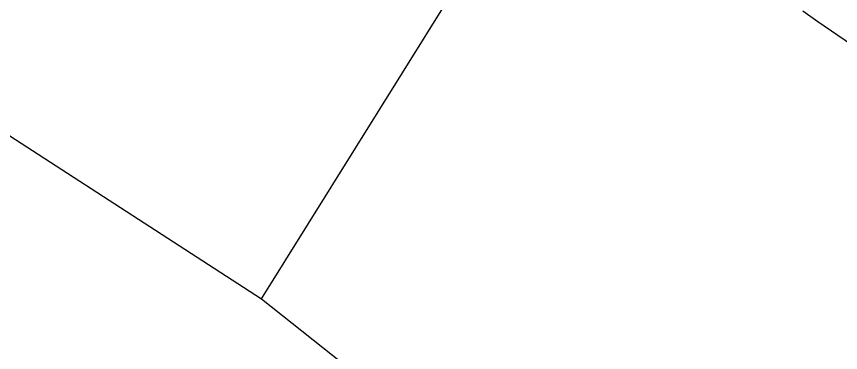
# Model space of a CAD drawing. Header units: millimetres. Extents: x 1888 to 2040, y 1705 to 1894.
# Drawn here: x 1942.637 to 1943.206, y 1821.68 to 1821.912 of the extents above; entities that cross this region are included whole.
import ezdxf

# ---------------------------------------------------------------- set-up
doc = ezdxf.new("R2010")
doc.units = ezdxf.units.MM

# ---------------------------------------------------------------- blocks, each defined once
blk = doc.blocks.new('mall')
at = {"linetype": 'Continuous'}
for p, q in [((-82652.14, -14650.7), (-81990.73, -15079.08)), ((-82652.14, -14650.7), (-81990.73, -15079.08)), ((-81990.73, -15079.08), (-81826.69, -14816.1)), ((-81990.73, -15079.08), (-81574.19, -15407.84))]:
    blk.add_line(p, q, dxfattribs=at)
blk = doc.blocks.new('PI Son Oms')
for p, q in [((-181.58629, -12.86433), (-181.59651, -12.85712)), ((-181.58629, -12.86433), (-181.59651, -12.85712)), ((-181.56304, -12.88036), (-181.58629, -12.86433)), ((-181.56304, -12.88036), (-181.58629, -12.86433))]:
    blk.add_line(p, q)

msp = doc.modelspace()

# ---------------------------------------------------------------- block references
at = {"xscale": 0.001, "yscale": 0.001, "zscale": 0.001}
msp.add_blockref('mall', (2024.79681, 1836.79576), dxfattribs=at)
msp.add_blockref('PI Son Oms', (2124.77634, 1834.77236))

doc.saveas('drawing.dxf')
